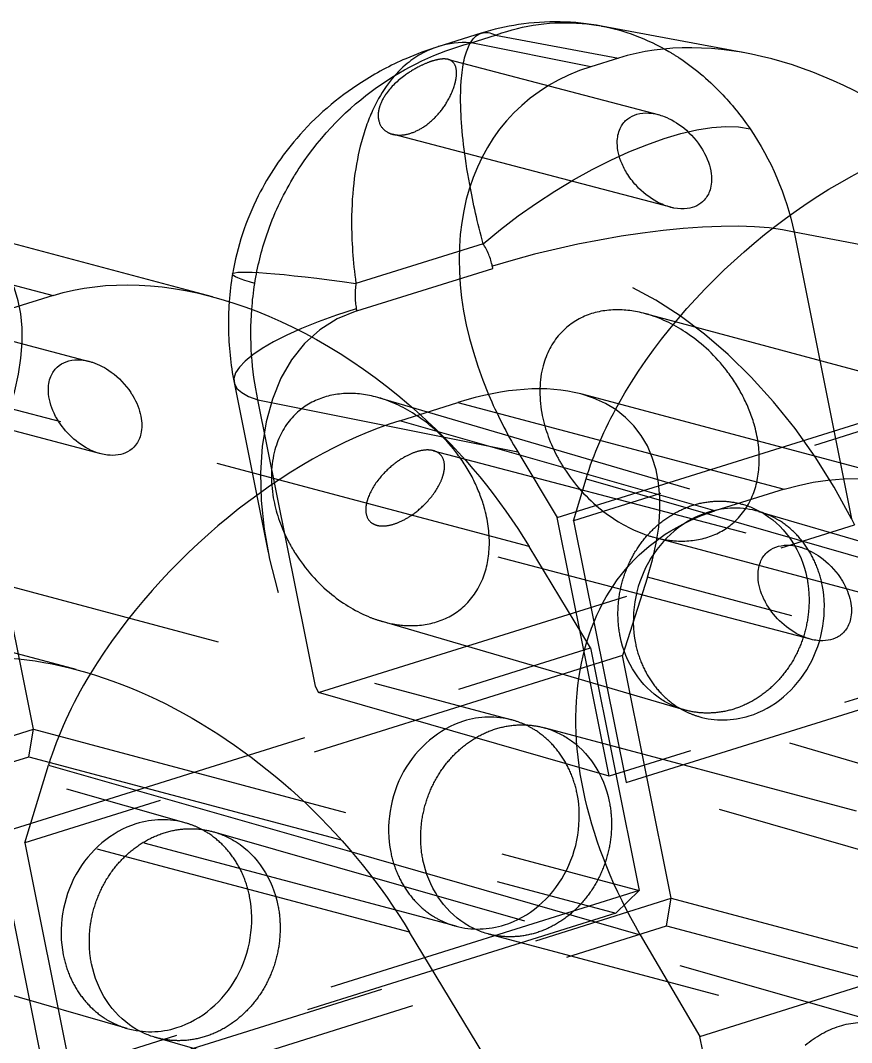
# Model space of a CAD drawing. Header units: millimetres. Extents: x -115 to -14, y 12 to 52.
# Drawn here: x -54.82 to -38.49, y 31.98 to 52.07 of the extents above; entities that cross this region are included whole.
import ezdxf

# ---------------------------------------------------------------- set-up
doc = ezdxf.new("R2010")
doc.units = ezdxf.units.MM
doc.linetypes.add('HIDDEN', pattern=[9.525, 6.35, -3.175])
doc.layers.get('0').update_dxf_attribs({"color": 253, "lineweight": 70, "true_color": 0x8faf8f})
doc.layers.add('Hidden', color=98, linetype='HIDDEN', lineweight=70, true_color=0x054805)

msp = doc.modelspace()

# ---------------------------------------------------------------- linework, layer by layer
at = {"color": 98, "lineweight": -3, "true_color": 0x054805}
for p, q in [((-40.553, 51.421), (-43.399, 51.954)), ((-45.764, 51.815), (-46.616, 51.549)), ((-45.963, 51.627), (-45.482, 51.777)), ((-45.482, 51.777), (-43.067, 51.325)), ((-43.612, 51.155), (-45.963, 51.627)), ((-43.067, 51.325), (-43.612, 51.155)), ((-51.049, 46.636), (-56.345, 48.046)), ((-58.757, 47.876), (-54.179, 46.658)), ((-54.179, 46.658), (-54.997, 46.401)), ((-36.683, 42.828), (-43.811, 44.725)), ((-47.364, 44.198), (-46.223, 44.556)), ((-46.223, 44.556), (-39.814, 42.85)), ((-41.172, 42.424), (-47.364, 44.198)), ((-39.814, 42.85), (-41.172, 42.424)), ((-53.726, 39.308), (-61.589, 41.392)), ((-41.467, 32.098), (-29.256, 35.926)), ((-48.31, 35.722), (-42.64, 34.097)), ((-45.521, 31.417), (-47.173, 34.149)), ((-42.64, 34.097), (-41.467, 32.098)), ((-40.51, 27.329), (-41.467, 32.098))]:
    msp.add_line(p, q, dxfattribs=at)
for centre, major_axis, ratio, start_param, end_param in [((-39.403, 45.346), (-5.172, 5.073), 0.683183, 4.88283, 5.932033), ((-40.012, 45.156), (-5.086, 5.118), 0.688795, 5.93927, 7.325126), ((-47.861, 39.439), (5.052, 4.708), 0.517882, 0.314021, 0.824748), ((-48.907, 39.111), (5.012, 4.661), 0.527134, 0.835019, 2.064578)]:
    msp.add_ellipse(centre, major_axis=major_axis, ratio=ratio, start_param=start_param, end_param=end_param, dxfattribs=at)
at = {"color": 98, "lineweight": -3, "true_color": 0x054805, "extrusion": (5.61365e-16, 5.58009e-16, -1)}
msp.add_ellipse((-38.46, 44.697), major_axis=(4.898, 4.538), ratio=0.528344, start_param=4.161519, end_param=5.446046, dxfattribs=at)
at = {"color": 98, "lineweight": -3, "true_color": 0x054805, "extrusion": (-4.47059e-16, 5.3231e-16, -1)}
msp.add_ellipse((-50.187, 40.042), major_axis=(-5.463, 5.765), ratio=0.669132, start_param=0.316164, end_param=1.458056, dxfattribs=at)
at = {"color": 98, "lineweight": -3, "true_color": 0x054805, "extrusion": (2.29015e-17, 5.24367e-17, -1)}
msp.add_ellipse((-46.216, 46.333), major_axis=(4.438, -0.747), ratio=0.055565, start_param=2.684431, end_param=3.14167, dxfattribs=at)
at = {"color": 98, "lineweight": -3, "true_color": 0x054805, "extrusion": (2.95994e-17, 1.35585e-16, -1)}
msp.add_ellipse((-45.108, 46.178), major_axis=(1.229, 5.628), ratio=0.89493, start_param=4.555766, end_param=4.644699, dxfattribs=at)
at = {"color": 98, "lineweight": -3, "true_color": 0x054805, "extrusion": (-4.46003e-16, 5.71549e-16, -1)}
msp.add_ellipse((-35.821, 36.234), major_axis=(-5.463, 5.765), ratio=0.669132, start_param=0.316164, end_param=1.88696, dxfattribs=at)
at = {"color": 98, "lineweight": -3, "true_color": 0x054805, "extrusion": (6.02884e-16, -5.77015e-16, -1)}
msp.add_ellipse((-37.275, 35.779), major_axis=(-5.332, 5.83), ratio=0.6761, start_param=5.018281, end_param=6.589078, dxfattribs=at)
at = {"color": 98, "lineweight": -3, "true_color": 0x054805, "extrusion": (2.0322e-16, -1.13226e-16, -1)}
msp.add_ellipse((-52.808, 32.382), major_axis=(-5.746, 6.051), ratio=0.668698, start_param=0.316789, end_param=1.887586, dxfattribs=at)
at = {"color": 98, "lineweight": -3, "true_color": 0x054805}
for points, knots in [([(-43.399, 51.954), (-43.938, 52.055), (-44.489, 52.065), (-45.279, 51.946), (-45.524, 51.89), (-45.764, 51.815)], [0.000000088, 0.000000088, 0.000000088, 0.000000088, 0.00166429, 0.00166429, 0.00242824, 0.00242824, 0.00242824, 0.00242824]), ([(-45.482, 51.777), (-45.476, 51.779), (-45.47, 51.781), (-45.464, 51.784), (-44.926, 51.976), (-44.36, 52.056), (-43.784, 52.007), (-43.659, 51.996), (-43.535, 51.979), (-43.409, 51.956)], [-0.0016914894, -0.0016914894, -0.0016914894, -0.0016914894, -0.001685145, -0.001685145, -0.001685145, -0.0011189853, -0.0011189853, -0.0011189853, -0.0009969569, -0.0009969569, -0.0009969569, -0.0009969569]), ([(-45.76, 51.816), (-45.679, 51.841), (-45.588, 51.828), (-45.489, 51.781), (-45.487, 51.779), (-45.484, 51.778), (-45.482, 51.777)], [0.0014234988, 0.0014234988, 0.0014234988, 0.0014234988, 0.001685145, 0.001685145, 0.001685145, 0.0016914894, 0.0016914894, 0.0016914894, 0.0016914894]), ([(-45.963, 51.627), (-45.968, 51.627), (-45.974, 51.627), (-45.979, 51.628), (-46.196, 51.638), (-46.407, 51.613), (-46.607, 51.551)], [-0.0016914494, -0.0016914494, -0.0016914494, -0.0016914494, -0.0016850998, -0.0016850998, -0.0016850998, -0.0014234305, -0.0014234305, -0.0014234305, -0.0014234305]), ([(-46.616, 51.549), (-46.83, 51.482), (-47.041, 51.403), (-47.551, 51.182), (-47.843, 51.026), (-48.595, 50.543), (-49.024, 50.174), (-49.688, 49.404), (-49.942, 49.026), (-50.391, 48.136), (-50.563, 47.617), (-50.653, 47.08)], [0, 0, 0, 0, 0.000677059, 0.000677059, 0.001671747, 0.001671747, 0.003365131, 0.003365131, 0.004728138, 0.004728138, 0.00636238, 0.00636238, 0.00636238, 0.00636238]), ([(-49.468, 48.959), (-49.421, 49.038), (-49.373, 49.115), (-49.323, 49.19), (-48.899, 49.832), (-48.383, 50.345), (-47.822, 50.745), (-47.25, 51.153), (-46.628, 51.444), (-45.985, 51.621), (-45.977, 51.623), (-45.97, 51.625), (-45.963, 51.627)], [0.000498727, 0.000498727, 0.000498727, 0.000498727, 0.000563816, 0.000563816, 0.000563816, 0.001118959, 0.001118959, 0.001118959, 0.0016851, 0.0016851, 0.0016851, 0.001691449, 0.001691449, 0.001691449, 0.001691449]), ([(-42.908, 49.072), (-42.954, 49.147), (-42.992, 49.224), (-43.073, 49.441), (-43.097, 49.578), (-43.086, 49.801), (-43.063, 49.891), (-42.989, 50.032), (-42.943, 50.087), (-42.834, 50.172), (-42.773, 50.203), (-42.633, 50.242), (-42.554, 50.25), (-42.414, 50.242), (-42.355, 50.232), (-42.296, 50.217)], [-0.003960427, -0.003960427, -0.003960427, -0.003960427, -0.003734537, -0.003734537, -0.003333301, -0.003333301, -0.003018832, -0.003018832, -0.002756023, -0.002756023, -0.002508397, -0.002508397, -0.00224857, -0.00224857, -0.002071975, -0.002071975, -0.002071975, -0.002071975]), ([(-42.296, 50.217), (-42.254, 50.206), (-42.212, 50.193), (-42.037, 50.126), (-41.907, 50.049), (-41.642, 49.835), (-41.517, 49.692), (-41.423, 49.536)], [-0.0020719746, -0.0020719746, -0.0020719746, -0.0020719746, -0.0019469163, -0.0019469163, -0.0015594051, -0.0015594051, -0.0010949302, -0.0010949302, -0.0010949302, -0.0010949302]), ([(-41.423, 49.536), (-41.417, 49.526), (-41.411, 49.516), (-41.319, 49.356), (-41.264, 49.201), (-41.232, 48.938), (-41.239, 48.83), (-41.293, 48.658), (-41.331, 48.59), (-41.382, 48.535)], [-0.00109493, -0.00109493, -0.00109493, -0.00109493, -0.00106458, -0.00106458, -0.000623557, -0.000623557, -0.00027848, -0.00027848, 0, 0, 0, 0]), ([(-42.038, 48.392), (-42.129, 48.415), (-42.222, 48.452), (-42.459, 48.58), (-42.598, 48.689), (-42.79, 48.898), (-42.854, 48.983), (-42.908, 49.072)], [-0.0049331758, -0.0049331758, -0.0049331758, -0.0049331758, -0.0046623173, -0.0046623173, -0.0042275528, -0.0042275528, -0.003960427, -0.003960427, -0.003960427, -0.003960427]), ([(-50.216, 46.895), (-50.165, 47.221), (-50.085, 47.544), (-49.981, 47.851), (-49.845, 48.25), (-49.671, 48.62), (-49.468, 48.959)], [0, 0, 0, 0, 0.0002168525, 0.0002168525, 0.0002168525, 0.0004987268, 0.0004987268, 0.0004987268, 0.0004987268]), ([(-41.382, 48.535), (-41.424, 48.489), (-41.473, 48.451), (-41.587, 48.395), (-41.65, 48.376), (-41.799, 48.357), (-41.886, 48.36), (-41.997, 48.382), (-42.018, 48.386), (-42.038, 48.392)], [-0.0057228998, -0.0057228998, -0.0057228998, -0.0057228998, -0.0054946585, -0.0054946585, -0.005265848, -0.005265848, -0.0049938259, -0.0049938259, -0.0049331758, -0.0049331758, -0.0049331758, -0.0049331758]), ([(-54.096, 44.224), (-54.119, 44.263), (-54.141, 44.303), (-54.228, 44.488), (-54.266, 44.634), (-54.276, 44.879), (-54.26, 44.979), (-54.194, 45.139), (-54.152, 45.201), (-54.047, 45.298), (-53.988, 45.334), (-53.852, 45.383), (-53.775, 45.396), (-53.623, 45.395), (-53.55, 45.386), (-53.475, 45.367)], [-0.003931876, -0.003931876, -0.003931876, -0.003931876, -0.003819768, -0.003819768, -0.003423056, -0.003423056, -0.003109401, -0.003109401, -0.002850359, -0.002850359, -0.002612351, -0.002612351, -0.002366185, -0.002366185, -0.00215411, -0.00215411, -0.00215411, -0.00215411]), ([(-53.475, 45.367), (-53.451, 45.361), (-53.428, 45.354), (-53.28, 45.305), (-53.155, 45.24), (-52.888, 45.045), (-52.755, 44.907), (-52.639, 44.731), (-52.626, 44.71), (-52.613, 44.689)], [-0.0021541101, -0.0021541101, -0.0021541101, -0.0021541101, -0.0020881655, -0.0020881655, -0.0017388258, -0.0017388258, -0.0012919507, -0.0012919507, -0.001231918, -0.001231918, -0.001231918, -0.001231918]), ([(-52.613, 44.689), (-52.535, 44.558), (-52.481, 44.422), (-52.43, 44.165), (-52.43, 44.048), (-52.473, 43.858), (-52.508, 43.783), (-52.6, 43.665), (-52.653, 43.62), (-52.715, 43.587)], [-0.001231918, -0.001231918, -0.001231918, -0.001231918, -0.00086184, -0.00086184, -0.000518584, -0.000518584, -0.00024235, -0.00024235, 0, 0, 0, 0]), ([(-53.237, 43.547), (-53.301, 43.563), (-53.365, 43.586), (-53.565, 43.678), (-53.698, 43.768), (-53.926, 43.981), (-54.021, 44.099), (-54.096, 44.224)], [-0.0048498887, -0.0048498887, -0.0048498887, -0.0048498887, -0.0046708885, -0.0046708885, -0.0042869947, -0.0042869947, -0.0039318758, -0.0039318758, -0.0039318758, -0.0039318758]), ([(-52.715, 43.587), (-52.77, 43.557), (-52.832, 43.536), (-52.966, 43.515), (-53.038, 43.514), (-53.153, 43.528), (-53.195, 43.536), (-53.237, 43.547)], [-0.0054001696, -0.0054001696, -0.0054001696, -0.0054001696, -0.0051844474, -0.0051844474, -0.0049694375, -0.0049694375, -0.0048498887, -0.0048498887, -0.0048498887, -0.0048498887]), ([(-40.149, 40.58), (-40.17, 40.616), (-40.19, 40.653), (-40.278, 40.835), (-40.318, 40.982), (-40.33, 41.229), (-40.315, 41.33), (-40.25, 41.491), (-40.208, 41.554), (-40.104, 41.652), (-40.045, 41.688), (-39.91, 41.739), (-39.833, 41.752), (-39.68, 41.752), (-39.605, 41.743), (-39.528, 41.723)], [-0.00392724, -0.00392724, -0.00392724, -0.00392724, -0.003825218, -0.003825218, -0.003426543, -0.003426543, -0.003111317, -0.003111317, -0.00285149, -0.00285149, -0.00261345, -0.00261345, -0.002367619, -0.002367619, -0.002150421, -0.002150421, -0.002150421, -0.002150421]), ([(-39.528, 41.723), (-39.507, 41.718), (-39.486, 41.712), (-39.34, 41.665), (-39.216, 41.601), (-38.95, 41.409), (-38.816, 41.272), (-38.696, 41.094), (-38.681, 41.07), (-38.666, 41.045)], [-0.0021504211, -0.0021504211, -0.0021504211, -0.0021504211, -0.0020906175, -0.0020906175, -0.0017429706, -0.0017429706, -0.0012976228, -0.0012976228, -0.0012282014, -0.0012282014, -0.0012282014, -0.0012282014]), ([(-38.666, 41.045), (-38.59, 40.917), (-38.537, 40.784), (-38.484, 40.529), (-38.483, 40.41), (-38.525, 40.219), (-38.559, 40.143), (-38.65, 40.024), (-38.703, 39.979), (-38.765, 39.945)], [-0.001228201, -0.001228201, -0.001228201, -0.001228201, -0.000865592, -0.000865592, -0.000520355, -0.000520355, -0.000242878, -0.000242878, 0, 0, 0, 0]), ([(-39.291, 39.903), (-39.351, 39.919), (-39.412, 39.94), (-39.609, 40.028), (-39.741, 40.117), (-39.974, 40.33), (-40.072, 40.451), (-40.149, 40.58)], [-0.0048443241, -0.0048443241, -0.0048443241, -0.0048443241, -0.0046738302, -0.0046738302, -0.0042926944, -0.0042926944, -0.0039272404, -0.0039272404, -0.0039272404, -0.0039272404]), ([(-38.765, 39.945), (-38.82, 39.915), (-38.881, 39.894), (-39.014, 39.872), (-39.084, 39.87), (-39.202, 39.883), (-39.246, 39.891), (-39.291, 39.903)], [-0.0053985147, -0.0053985147, -0.0053985147, -0.0053985147, -0.0051841111, -0.0051841111, -0.0049704741, -0.0049704741, -0.0048443241, -0.0048443241, -0.0048443241, -0.0048443241])]:
    msp.add_open_spline(points, degree=3, knots=knots, dxfattribs=at)
for points in [[(-46.607, 51.551), (-46.61, 51.551), (-46.613, 51.55), (-46.616, 51.549)], [(-50.653, 47.08), (-50.683, 46.901), (-50.705, 46.721), (-50.719, 46.54)], [(-38.726, 32.298), (-38.606, 32.336), (-38.484, 32.36), (-38.361, 32.372)], [(-39.397, 31.926), (-39.295, 32.01), (-39.188, 32.085), (-39.076, 32.148)], [(-39.076, 32.148), (-38.963, 32.21), (-38.846, 32.261), (-38.726, 32.298)]]:
    msp.add_open_spline(points, degree=3, dxfattribs=at)
at = {"layer": 'Hidden', "lineweight": -3}
for p, q in [((-43.409, 51.956), (-43.399, 51.954)), ((-46.411, 51.298), (-42.29, 50.216)), ((-42.042, 48.393), (-47.509, 49.829)), ((-34.371, 46.92), (-39.617, 47.902)), ((-39.617, 47.902), (-38.487, 42.273)), ((-45.729, 47.677), (-48.227, 46.897)), ((-45.538, 47.191), (-45.547, 47.234)), ((-48.212, 46.356), (-45.538, 47.191)), ((-59.054, 46.833), (-53.469, 45.365)), ((-48.221, 46.398), (-48.212, 46.356)), ((-42.544, 46.303), (-35.082, 44.302)), ((-44.275, 42.298), (-33.585, 45.638)), ((-33.153, 45.606), (-43.953, 42.232)), ((-53.241, 43.547), (-60.164, 45.367)), ((-50.621, 44.949), (-49.951, 41.609)), ((-50.155, 44.61), (-45.046, 43.585)), ((-49.025, 38.981), (-50.155, 44.61)), ((-47.765, 44.646), (-40.615, 42.552)), ((-44.822, 41.724), (-55.031, 44.441)), ((-46.706, 43.609), (-39.522, 41.722)), ((-45.046, 43.585), (-44.275, 42.298)), ((-43.953, 42.232), (-43.703, 43.059)), ((-43.703, 43.059), (-36.645, 41.026)), ((-54.567, 38.133), (-55.524, 42.902)), ((-40.314, 42.416), (-32.436, 40.109)), ((-43.254, 37.211), (-44.275, 42.298)), ((-43.953, 42.232), (-42.92, 37.085)), ((-38.487, 42.273), (-38.426, 42.153)), ((-48.962, 38.855), (-38.426, 42.153)), ((-39.294, 39.904), (-47.816, 42.143)), ((-36.18, 40.248), (-42.369, 41.907)), ((-43.621, 39.734), (-44.822, 41.724)), ((-57.07, 41.487), (-45.167, 38.319)), ((-42.496, 41.121), (-42.989, 39.582)), ((-30.457, 37.916), (-42.496, 41.121)), ((-32.565, 40.556), (-43.254, 37.211)), ((-42.92, 37.085), (-32.121, 40.464)), ((-41.785, 38.519), (-47.729, 40.259)), ((-63.074, 39.587), (-51.574, 36.293)), ((-55.292, 36.075), (-43.621, 39.734)), ((-42.989, 39.582), (-54.736, 35.899)), ((-43.621, 39.734), (-42.664, 34.965)), ((-42.032, 34.812), (-42.989, 39.582)), ((-48.962, 38.855), (-49.025, 38.981)), ((-43.254, 37.211), (-48.962, 38.855)), ((-33.606, 36.075), (-41.484, 38.382)), ((-65.834, 34.601), (-54.567, 38.133)), ((-54.656, 37.594), (-54.567, 38.133)), ((-54.567, 38.133), (-42.664, 34.965)), ((-44.535, 38.167), (-30.802, 34.511)), ((-65.224, 34.274), (-54.656, 37.594)), ((-47.173, 34.149), (-60.21, 37.603)), ((-54.656, 37.594), (-43.119, 34.523)), ((-46.256, 34.262), (-58.158, 37.431)), ((-54.736, 35.899), (-54.272, 37.43)), ((-54.272, 37.43), (-48.31, 35.722)), ((-34.979, 34.797), (-42.92, 37.085)), ((-54.335, 31.306), (-55.292, 36.075)), ((-51.018, 36.117), (-37.75, 32.315)), ((-54.736, 35.899), (-53.779, 31.13)), ((-52.723, 32.253), (-64.222, 35.547)), ((-42.664, 34.965), (-54.335, 31.306)), ((-43.119, 34.523), (-42.664, 34.965)), ((-53.779, 31.13), (-42.032, 34.812)), ((-42.121, 34.274), (-42.032, 34.812)), ((-42.032, 34.812), (-28.299, 31.157)), ((-43.119, 34.523), (-54.083, 31.082)), ((-53.168, 30.803), (-42.121, 34.274)), ((-42.121, 34.274), (-28.753, 30.715)), ((-31.89, 30.454), (-45.624, 34.11)), ((-38.898, 28.275), (-52.167, 32.077))]:
    msp.add_line(p, q, dxfattribs=at)
at = {"layer": 'Hidden', "lineweight": -3, "extrusion": (-3.49225e-17, 7.68528e-17, -1)}
msp.add_ellipse((-43.718, 47.114), major_axis=(3.735, 2.51), ratio=0.37045, start_param=4.40649, end_param=5.954679, dxfattribs=at)
at = {"layer": 'Hidden', "lineweight": -3, "extrusion": (-3.26111e-16, -1.43471e-15, -1)}
msp.add_ellipse((-44.636, 46.326), major_axis=(1.171, 5.64), ratio=0.890722, start_param=0.707252, end_param=1.109547, dxfattribs=at)
at = {"layer": 'Hidden', "lineweight": -3}
for centre, major_axis, ratio, start_param, end_param in [((-60.395, 42.76), (5.052, 4.708), 0.517882, 5.537137, 6.597206), ((-43.535, 46.67), (-4.412, -0.885), 0.231462, 3.57467, 5.1388), ((-42.398, 41.003), (-3.685, 5.94), 0.57699, 4.5713, 6.13543), ((-46.648, 46.889), (0.337, 1.215), 0.885131, 5.232052, 5.634347), ((-47.119, 46.742), (0.336, 1.215), 0.885559, 1.686708, 2.089003), ((-46.209, 45.835), (-4.412, -0.885), 0.231462, 5.1388, 6.70293), ((-45.072, 40.168), (-3.685, 5.94), 0.57699, 6.13543, 7.69956), ((-40.012, 45.156), (-5.086, 5.118), 0.688795, 1.04194, 1.226601), ((-47.861, 39.439), (5.052, 4.708), 0.517882, 5.537137, 6.597206), ((-48.907, 39.111), (5.012, 4.661), 0.527134, 2.064578, 2.405815)]:
    msp.add_ellipse(centre, major_axis=major_axis, ratio=ratio, start_param=start_param, end_param=end_param, dxfattribs=at)
at = {"layer": 'Hidden', "lineweight": -3, "extrusion": (2.29015e-17, 5.24367e-17, -1)}
msp.add_ellipse((-46.216, 46.333), major_axis=(4.438, -0.747), ratio=0.055565, start_param=3.14167, end_param=4.232621, dxfattribs=at)
at = {"layer": 'Hidden', "lineweight": -3, "extrusion": (2.95994e-17, 1.35585e-16, -1)}
msp.add_ellipse((-45.108, 46.178), major_axis=(1.229, 5.628), ratio=0.89493, start_param=4.242404, end_param=4.555766, dxfattribs=at)
at = {"layer": 'Hidden', "lineweight": -3, "extrusion": (5.61365e-16, 5.58009e-16, -1)}
msp.add_ellipse((-38.46, 44.697), major_axis=(4.898, 4.538), ratio=0.528344, start_param=3.87525, end_param=4.161519, dxfattribs=at)
at = {"layer": 'Hidden', "lineweight": -3, "extrusion": (-4.47059e-16, 5.3231e-16, -1)}
msp.add_ellipse((-50.187, 40.042), major_axis=(-5.463, 5.765), ratio=0.669132, start_param=1.458056, end_param=1.88696, dxfattribs=at)
at = {"layer": 'Hidden', "lineweight": -3}
for points, knots in [([(-43.399, 51.954), (-42.959, 51.872), (-42.514, 51.711), (-42.076, 51.454), (-42.01, 51.415), (-41.944, 51.374), (-41.878, 51.331)], [-0.0009937422, -0.0009937422, -0.0009937422, -0.0009937422, -0.0005638298, -0.0005638298, -0.0005638298, -0.0004988185, -0.0004988185, -0.0004988185, -0.0004988185]), ([(-46.159, 50.87), (-46.137, 51.191), (-46.081, 51.422), (-46.003, 51.579), (-45.938, 51.708), (-45.857, 51.786), (-45.764, 51.815)], [0.0007559704, 0.0007559704, 0.0007559704, 0.0007559704, 0.0011189853, 0.0011189853, 0.0011189853, 0.0014199474, 0.0014199474, 0.0014199474, 0.0014199474]), ([(-46.616, 51.549), (-46.845, 51.478), (-47.061, 51.358), (-47.259, 51.186), (-47.498, 50.98), (-47.712, 50.699), (-47.884, 50.332)], [-0.0014198781, -0.0014198781, -0.0014198781, -0.0014198781, -0.0011189588, -0.0011189588, -0.0011189588, -0.0007556703, -0.0007556703, -0.0007556703, -0.0007556703]), ([(-46.417, 51.3), (-46.445, 51.306), (-46.477, 51.309), (-46.55, 51.307), (-46.594, 51.301), (-46.693, 51.278), (-46.745, 51.262), (-46.866, 51.216), (-46.931, 51.186), (-47.087, 51.105), (-47.18, 51.048), (-47.407, 50.883), (-47.538, 50.759), (-47.693, 50.54), (-47.737, 50.454), (-47.764, 50.369)], [-0.006305157, -0.006305157, -0.006305157, -0.006305157, -0.006061126, -0.006061126, -0.005800079, -0.005800079, -0.005549652, -0.005549652, -0.005254258, -0.005254258, -0.004820076, -0.004820076, -0.004125586, -0.004125586, -0.003700524, -0.003700524, -0.003700524, -0.003700524]), ([(-46.279, 50.833), (-46.263, 50.893), (-46.254, 50.949), (-46.248, 51.065), (-46.255, 51.12), (-46.291, 51.224), (-46.329, 51.265), (-46.393, 51.293), (-46.405, 51.296), (-46.417, 51.3)], [-0.007645576, -0.007645576, -0.007645576, -0.007645576, -0.007341092, -0.007341092, -0.006947713, -0.006947713, -0.006416999, -0.006416999, -0.006305157, -0.006305157, -0.006305157, -0.006305157]), ([(-41.878, 51.331), (-41.594, 51.143), (-41.317, 50.914), (-41.053, 50.64), (-40.851, 50.429), (-40.658, 50.191), (-40.482, 49.936)], [-0.0004988185, -0.0004988185, -0.0004988185, -0.0004988185, -0.0002168576, -0.0002168576, -0.0002168576, 0, 0, 0, 0]), ([(-45.729, 47.677), (-45.838, 48.09), (-45.925, 48.482), (-45.991, 48.839), (-46.097, 49.411), (-46.149, 49.892), (-46.165, 50.289), (-46.174, 50.509), (-46.171, 50.703), (-46.159, 50.87)], [0, 0, 0, 0, 0.0002168576, 0.0002168576, 0.0002168576, 0.0005638298, 0.0005638298, 0.0005638298, 0.0007559704, 0.0007559704, 0.0007559704, 0.0007559704]), ([(-47.506, 49.828), (-47.473, 49.82), (-47.438, 49.815), (-47.328, 49.809), (-47.249, 49.82), (-47.084, 49.869), (-46.999, 49.909), (-46.831, 50.014), (-46.748, 50.082), (-46.589, 50.243), (-46.514, 50.339), (-46.379, 50.557), (-46.325, 50.677), (-46.291, 50.79)], [-0.002406272, -0.002406272, -0.002406272, -0.002406272, -0.002216051, -0.002216051, -0.00182608, -0.00182608, -0.001426697, -0.001426697, -0.00100894, -0.00100894, -0.00054683, -0.00054683, 0, 0, 0, 0]), ([(-47.884, 50.332), (-47.975, 50.139), (-48.054, 49.922), (-48.12, 49.678), (-48.239, 49.239), (-48.311, 48.719), (-48.313, 48.114), (-48.314, 47.736), (-48.287, 47.325), (-48.227, 46.897)], [-0.0007556703, -0.0007556703, -0.0007556703, -0.0007556703, -0.0005638165, -0.0005638165, -0.0005638165, -0.0002168525, -0.0002168525, -0.0002168525, 0, 0, 0, 0]), ([(-47.77, 50.349), (-47.777, 50.321), (-47.783, 50.294), (-47.799, 50.172), (-47.786, 50.086), (-47.718, 49.952), (-47.668, 49.902), (-47.575, 49.85), (-47.542, 49.837), (-47.506, 49.828)], [-0.003667012, -0.003667012, -0.003667012, -0.003667012, -0.003528157, -0.003528157, -0.003042157, -0.003042157, -0.002614686, -0.002614686, -0.002406272, -0.002406272, -0.002406272, -0.002406272]), ([(-50.719, 46.54), (-50.732, 46.368), (-50.737, 46.195), (-50.73, 45.662), (-50.692, 45.303), (-50.621, 44.949)], [0.000544883, 0.000544883, 0.000544883, 0.000544883, 0.001063254, 0.001063254, 0.002145802, 0.002145802, 0.002145802, 0.002145802]), ([(-42.54, 46.301), (-42.745, 46.357), (-42.948, 46.382), (-43.353, 46.371), (-43.553, 46.329), (-43.923, 46.17), (-44.088, 46.051), (-44.374, 45.728), (-44.485, 45.518), (-44.625, 44.996), (-44.634, 44.679), (-44.525, 44.075), (-44.429, 43.798), (-44.292, 43.532)], [-0.010061578, -0.010061578, -0.010061578, -0.010061578, -0.009394227, -0.009394227, -0.008672872, -0.008672872, -0.007921937, -0.007921937, -0.007073988, -0.007073988, -0.006064671, -0.006064671, -0.005222503, -0.005222503, -0.005222503, -0.005222503]), ([(-40.622, 44.678), (-40.711, 44.852), (-40.818, 45.02), (-41.156, 45.463), (-41.417, 45.711), (-41.947, 46.074), (-42.205, 46.2), (-42.49, 46.288), (-42.515, 46.295), (-42.54, 46.301)], [-0.012532606, -0.012532606, -0.012532606, -0.012532606, -0.01197788, -0.01197788, -0.01098609, -0.01098609, -0.010142626, -0.010142626, -0.010061578, -0.010061578, -0.010061578, -0.010061578]), ([(-47.76, 44.644), (-47.975, 44.708), (-48.189, 44.738), (-48.605, 44.729), (-48.805, 44.688), (-49.178, 44.529), (-49.346, 44.41), (-49.638, 44.085), (-49.752, 43.872), (-49.899, 43.34), (-49.91, 43.017), (-49.804, 42.412), (-49.712, 42.14), (-49.582, 41.879)], [-0.01016419, -0.01016419, -0.01016419, -0.01016419, -0.009458565, -0.009458565, -0.00873322, -0.00873322, -0.007973596, -0.007973596, -0.007110503, -0.007110503, -0.006082377, -0.006082377, -0.005254303, -0.005254303, -0.005254303, -0.005254303]), ([(-45.912, 43.026), (-46.001, 43.204), (-46.109, 43.378), (-46.444, 43.822), (-46.698, 44.068), (-47.216, 44.428), (-47.469, 44.553), (-47.736, 44.637), (-47.748, 44.641), (-47.76, 44.644)], [-0.012590201, -0.012590201, -0.012590201, -0.012590201, -0.012019128, -0.012019128, -0.011038368, -0.011038368, -0.010203471, -0.010203471, -0.01016419, -0.01016419, -0.01016419, -0.01016419]), ([(-40.423, 42.753), (-40.345, 42.951), (-40.304, 43.172), (-40.297, 43.64), (-40.331, 43.885), (-40.456, 44.316), (-40.53, 44.5), (-40.622, 44.678)], [-0.014610452, -0.014610452, -0.014610452, -0.014610452, -0.013855504, -0.013855504, -0.013102273, -0.013102273, -0.012532606, -0.012532606, -0.012532606, -0.012532606]), ([(-46.712, 43.611), (-46.748, 43.62), (-46.789, 43.624), (-46.891, 43.622), (-46.955, 43.611), (-47.092, 43.571), (-47.164, 43.541), (-47.321, 43.459), (-47.404, 43.405), (-47.585, 43.262), (-47.679, 43.17), (-47.865, 42.944), (-47.944, 42.809), (-47.994, 42.669), (-47.999, 42.657), (-48.003, 42.644)], [-0.005917868, -0.005917868, -0.005917868, -0.005917868, -0.005675777, -0.005675777, -0.005347581, -0.005347581, -0.005007496, -0.005007496, -0.004620797, -0.004620797, -0.004130499, -0.004130499, -0.003498506, -0.003498506, -0.003434873, -0.003434873, -0.003434873, -0.003434873]), ([(-46.52, 43.109), (-46.507, 43.15), (-46.498, 43.19), (-46.479, 43.325), (-46.491, 43.41), (-46.558, 43.53), (-46.603, 43.57), (-46.678, 43.601), (-46.694, 43.607), (-46.712, 43.611)], [-0.007206827, -0.007206827, -0.007206827, -0.007206827, -0.006998152, -0.006998152, -0.006466446, -0.006466446, -0.006032631, -0.006032631, -0.005917868, -0.005917868, -0.005917868, -0.005917868]), ([(-44.292, 43.532), (-44.245, 43.44), (-44.193, 43.35), (-43.937, 42.951), (-43.685, 42.672), (-43.157, 42.25), (-42.894, 42.096), (-42.542, 41.959), (-42.458, 41.932), (-42.374, 41.909)], [-0.005222503, -0.005222503, -0.005222503, -0.005222503, -0.00493261, -0.00493261, -0.003911831, -0.003911831, -0.003043641, -0.003043641, -0.002772872, -0.002772872, -0.002772872, -0.002772872]), ([(-45.736, 41.093), (-45.655, 41.295), (-45.611, 41.52), (-45.601, 41.997), (-45.635, 42.247), (-45.757, 42.676), (-45.826, 42.853), (-45.912, 43.026)], [-0.014680823, -0.014680823, -0.014680823, -0.014680823, -0.01391005, -0.01391005, -0.013140994, -0.013140994, -0.012590201, -0.012590201, -0.012590201, -0.012590201]), ([(-47.813, 42.143), (-47.796, 42.138), (-47.778, 42.135), (-47.704, 42.126), (-47.643, 42.13), (-47.512, 42.155), (-47.442, 42.178), (-47.293, 42.243), (-47.214, 42.286), (-47.043, 42.403), (-46.952, 42.479), (-46.762, 42.672), (-46.671, 42.793), (-46.604, 42.914)], [-0.002156916, -0.002156916, -0.002156916, -0.002156916, -0.002045214, -0.002045214, -0.001713626, -0.001713626, -0.001379917, -0.001379917, -0.001018878, -0.001018878, -0.000577267, -0.000577267, 0, 0, 0, 0]), ([(-48.003, 42.644), (-48.036, 42.538), (-48.044, 42.441), (-48.009, 42.288), (-47.973, 42.231), (-47.889, 42.169), (-47.853, 42.153), (-47.813, 42.143)], [-0.003434873, -0.003434873, -0.003434873, -0.003434873, -0.002898075, -0.002898075, -0.002424075, -0.002424075, -0.002156916, -0.002156916, -0.002156916, -0.002156916]), ([(-42.374, 41.909), (-42.223, 41.868), (-42.073, 41.843), (-41.71, 41.824), (-41.504, 41.849), (-41.119, 41.971), (-40.944, 42.071), (-40.634, 42.352), (-40.507, 42.537), (-40.423, 42.753)], [-0.002772872, -0.002772872, -0.002772872, -0.002772872, -0.002285185, -0.002285185, -0.001566761, -0.001566761, -0.000822784, -0.000822784, 0, 0, 0, 0]), ([(-40.308, 42.414), (-40.627, 42.506), (-40.973, 42.504), (-41.781, 42.252), (-42.215, 41.887), (-42.746, 40.933), (-42.839, 40.35), (-42.734, 39.826)], [0.1647785, 0.1647785, 0.1647785, 0.1647785, 0.25, 0.25, 0.375, 0.375, 0.5, 0.5, 0.5, 0.5]), ([(-40.61, 42.551), (-40.461, 42.506), (-40.319, 42.441), (-39.773, 42.092), (-39.47, 41.633), (-39.365, 41.109)], [-0.1647785, -0.1647785, -0.1647785, -0.1647785, -0.125, -0.125, 0, 0, 0, 0]), ([(-49.582, 41.879), (-49.534, 41.782), (-49.48, 41.687), (-49.227, 41.286), (-48.982, 41.01), (-48.466, 40.591), (-48.209, 40.438), (-47.875, 40.306), (-47.805, 40.281), (-47.734, 40.261)], [-0.005254303, -0.005254303, -0.005254303, -0.005254303, -0.004947581, -0.004947581, -0.003932187, -0.003932187, -0.003068997, -0.003068997, -0.002838551, -0.002838551, -0.002838551, -0.002838551]), ([(-47.734, 40.261), (-47.573, 40.213), (-47.413, 40.184), (-47.04, 40.161), (-46.834, 40.185), (-46.447, 40.305), (-46.27, 40.405), (-45.954, 40.686), (-45.824, 40.874), (-45.736, 41.093)], [-0.002838551, -0.002838551, -0.002838551, -0.002838551, -0.002311506, -0.002311506, -0.001588602, -0.001588602, -0.00083689, -0.00083689, 0, 0, 0, 0]), ([(-41.49, 38.384), (-41.171, 38.292), (-40.825, 38.294), (-40.017, 38.546), (-39.583, 38.911), (-39.052, 39.865), (-38.959, 40.448), (-39.064, 40.972)], [0.6647785, 0.6647785, 0.6647785, 0.6647785, 0.75, 0.75, 0.875, 0.875, 1, 1, 1, 1]), ([(-41.791, 38.52), (-41.939, 38.565), (-42.082, 38.629), (-42.628, 38.978), (-42.93, 39.438), (-43.035, 39.962)], [-0.6647785, -0.6647785, -0.6647785, -0.6647785, -0.625, -0.625, -0.5, -0.5, -0.5, -0.5]), ([(-45.162, 38.317), (-45.47, 38.397), (-45.8, 38.392), (-46.593, 38.143), (-47.026, 37.778), (-47.556, 36.824), (-47.649, 36.241), (-47.543, 35.716)], [0.1683154, 0.1683154, 0.1683154, 0.1683154, 0.25, 0.25, 0.375, 0.375, 0.5, 0.5, 0.5, 0.5]), ([(-44.53, 38.165), (-44.368, 38.12), (-44.212, 38.052), (-43.655, 37.696), (-43.353, 37.237), (-43.248, 36.713)], [-0.1683154, -0.1683154, -0.1683154, -0.1683154, -0.125, -0.125, 0, 0, 0, 0]), ([(-46.261, 34.264), (-45.954, 34.184), (-45.623, 34.189), (-44.83, 34.438), (-44.397, 34.803), (-43.868, 35.757), (-43.775, 36.34), (-43.88, 36.865)], [0.6683154, 0.6683154, 0.6683154, 0.6683154, 0.75, 0.75, 0.875, 0.875, 1, 1, 1, 1]), ([(-51.569, 36.291), (-51.885, 36.38), (-52.227, 36.377), (-53.03, 36.125), (-53.463, 35.76), (-53.993, 34.806), (-54.086, 34.223), (-53.98, 33.698)], [0.1656124, 0.1656124, 0.1656124, 0.1656124, 0.25, 0.25, 0.375, 0.375, 0.5, 0.5, 0.5, 0.5]), ([(-51.013, 36.115), (-50.861, 36.07), (-50.716, 36.005), (-50.168, 35.655), (-49.866, 35.195), (-49.761, 34.671)], [-0.1656124, -0.1656124, -0.1656124, -0.1656124, -0.125, -0.125, 0, 0, 0, 0]), ([(-45.629, 34.111), (-45.791, 34.156), (-45.947, 34.224), (-46.504, 34.58), (-46.806, 35.04), (-46.911, 35.564)], [-0.6683154, -0.6683154, -0.6683154, -0.6683154, -0.625, -0.625, -0.5, -0.5, -0.5, -0.5]), ([(-52.728, 32.254), (-52.412, 32.165), (-52.07, 32.168), (-51.267, 32.42), (-50.834, 32.785), (-50.304, 33.739), (-50.212, 34.322), (-50.317, 34.847)], [0.6656124, 0.6656124, 0.6656124, 0.6656124, 0.75, 0.75, 0.875, 0.875, 1, 1, 1, 1]), ([(-52.172, 32.078), (-52.324, 32.123), (-52.469, 32.188), (-53.017, 32.539), (-53.319, 32.998), (-53.424, 33.523)], [-0.6656124, -0.6656124, -0.6656124, -0.6656124, -0.625, -0.625, -0.5, -0.5, -0.5, -0.5])]:
    msp.add_open_spline(points, degree=3, knots=knots, dxfattribs=at)
for points in [[(-45.764, 51.815), (-45.763, 51.815), (-45.762, 51.816), (-45.76, 51.816)], [(-46.284, 50.813), (-46.282, 50.82), (-46.281, 50.826), (-46.279, 50.833)], [(-47.764, 50.369), (-47.766, 50.362), (-47.768, 50.356), (-47.77, 50.349)], [(-46.604, 42.914), (-46.568, 42.98), (-46.539, 43.046), (-46.52, 43.109)], [(-41.602, 42.538), (-41.482, 42.576), (-41.359, 42.6), (-41.236, 42.612)], [(-41.236, 42.612), (-41.13, 42.62), (-41.024, 42.62), (-40.919, 42.611)], [(-40.919, 42.611), (-40.814, 42.599), (-40.71, 42.58), (-40.61, 42.551)], [(-42.274, 42.167), (-42.172, 42.25), (-42.065, 42.325), (-41.952, 42.388)], [(-41.952, 42.388), (-41.839, 42.45), (-41.722, 42.501), (-41.602, 42.538)], [(-40.091, 42.333), (-40.161, 42.364), (-40.234, 42.391), (-40.308, 42.414)], [(-39.886, 42.221), (-39.952, 42.263), (-40.02, 42.3), (-40.091, 42.333)], [(-39.597, 41.989), (-39.686, 42.076), (-39.782, 42.155), (-39.886, 42.221)], [(-42.554, 41.882), (-42.468, 41.986), (-42.374, 42.081), (-42.274, 42.167)], [(-39.357, 41.695), (-39.428, 41.801), (-39.509, 41.9), (-39.597, 41.989)], [(-42.782, 41.546), (-42.716, 41.666), (-42.639, 41.778), (-42.554, 41.882)], [(-39.178, 41.352), (-39.228, 41.473), (-39.288, 41.588), (-39.357, 41.695)], [(-42.949, 41.172), (-42.904, 41.301), (-42.848, 41.427), (-42.782, 41.546)], [(-39.064, 40.972), (-39.09, 41.103), (-39.129, 41.23), (-39.178, 41.352)], [(-43.049, 40.772), (-43.026, 40.908), (-42.993, 41.042), (-42.949, 41.172)], [(-39.365, 41.109), (-39.339, 40.978), (-39.325, 40.843), (-39.322, 40.707)], [(-43.078, 40.364), (-43.08, 40.5), (-43.07, 40.637), (-43.049, 40.772)], [(-39.322, 40.707), (-39.321, 40.571), (-39.33, 40.434), (-39.351, 40.299)], [(-43.035, 39.962), (-43.062, 40.093), (-43.075, 40.228), (-43.078, 40.364)], [(-39.351, 40.299), (-39.374, 40.163), (-39.407, 40.029), (-39.451, 39.899)], [(-42.734, 39.826), (-42.708, 39.695), (-42.669, 39.568), (-42.62, 39.446)], [(-39.451, 39.899), (-39.496, 39.77), (-39.552, 39.644), (-39.618, 39.524)], [(-42.62, 39.446), (-42.57, 39.325), (-42.51, 39.211), (-42.441, 39.103)], [(-39.618, 39.524), (-39.685, 39.405), (-39.762, 39.293), (-39.846, 39.188)], [(-39.846, 39.188), (-39.932, 39.085), (-40.026, 38.99), (-40.127, 38.904)], [(-42.441, 39.103), (-42.37, 38.997), (-42.289, 38.898), (-42.201, 38.81)], [(-42.201, 38.81), (-42.112, 38.722), (-42.016, 38.643), (-41.912, 38.577)], [(-40.127, 38.904), (-40.228, 38.821), (-40.336, 38.746), (-40.448, 38.683)], [(-41.912, 38.577), (-41.846, 38.535), (-41.778, 38.498), (-41.707, 38.465)], [(-40.448, 38.683), (-40.561, 38.621), (-40.678, 38.57), (-40.798, 38.532)], [(-41.481, 38.46), (-41.586, 38.471), (-41.69, 38.491), (-41.791, 38.52)], [(-41.707, 38.465), (-41.637, 38.434), (-41.564, 38.407), (-41.49, 38.384)], [(-41.164, 38.459), (-41.27, 38.45), (-41.376, 38.45), (-41.481, 38.46)], [(-40.798, 38.532), (-40.918, 38.495), (-41.041, 38.471), (-41.164, 38.459)], [(-45.482, 38.141), (-45.362, 38.179), (-45.239, 38.203), (-45.116, 38.215)], [(-44.924, 38.233), (-45.002, 38.267), (-45.081, 38.294), (-45.162, 38.317)], [(-45.116, 38.215), (-45.018, 38.223), (-44.918, 38.224), (-44.82, 38.216)], [(-44.701, 38.113), (-44.772, 38.159), (-44.847, 38.199), (-44.924, 38.233)], [(-44.82, 38.216), (-44.722, 38.206), (-44.625, 38.19), (-44.53, 38.165)], [(-46.152, 37.769), (-46.05, 37.853), (-45.943, 37.928), (-45.831, 37.991)], [(-45.831, 37.991), (-45.718, 38.053), (-45.601, 38.104), (-45.482, 38.141)], [(-44.412, 37.881), (-44.501, 37.968), (-44.597, 38.047), (-44.701, 38.113)], [(-46.431, 37.485), (-46.346, 37.588), (-46.252, 37.683), (-46.152, 37.769)], [(-44.173, 37.587), (-44.244, 37.694), (-44.324, 37.792), (-44.412, 37.881)], [(-43.994, 37.244), (-44.043, 37.365), (-44.104, 37.48), (-44.173, 37.587)], [(-46.659, 37.149), (-46.593, 37.268), (-46.516, 37.38), (-46.431, 37.485)], [(-43.88, 36.865), (-43.906, 36.996), (-43.945, 37.123), (-43.994, 37.244)], [(-46.826, 36.774), (-46.781, 36.903), (-46.725, 37.029), (-46.659, 37.149)], [(-46.926, 36.374), (-46.903, 36.51), (-46.87, 36.644), (-46.826, 36.774)], [(-43.248, 36.713), (-43.222, 36.581), (-43.208, 36.447), (-43.205, 36.311)], [(-46.955, 35.966), (-46.956, 36.102), (-46.946, 36.239), (-46.926, 36.374)], [(-51.994, 36.1), (-51.875, 36.137), (-51.752, 36.161), (-51.629, 36.173)], [(-51.629, 36.173), (-51.525, 36.182), (-51.421, 36.182), (-51.317, 36.173)], [(-51.347, 36.209), (-51.419, 36.241), (-51.493, 36.268), (-51.569, 36.291)], [(-51.138, 36.095), (-51.205, 36.138), (-51.275, 36.176), (-51.347, 36.209)], [(-51.317, 36.173), (-51.214, 36.162), (-51.112, 36.143), (-51.013, 36.115)], [(-43.205, 36.311), (-43.203, 36.175), (-43.213, 36.038), (-43.233, 35.902)], [(-52.344, 35.949), (-52.231, 36.011), (-52.114, 36.062), (-51.994, 36.1)], [(-50.849, 35.863), (-50.938, 35.951), (-51.034, 36.029), (-51.138, 36.095)], [(-46.911, 35.564), (-46.938, 35.695), (-46.952, 35.83), (-46.955, 35.966)], [(-52.665, 35.728), (-52.563, 35.811), (-52.456, 35.886), (-52.344, 35.949)], [(-50.61, 35.57), (-50.681, 35.676), (-50.761, 35.774), (-50.849, 35.863)], [(-43.233, 35.902), (-43.256, 35.767), (-43.289, 35.633), (-43.333, 35.503)], [(-52.944, 35.443), (-52.859, 35.546), (-52.765, 35.642), (-52.665, 35.728)], [(-50.43, 35.227), (-50.48, 35.347), (-50.541, 35.462), (-50.61, 35.57)], [(-47.543, 35.716), (-47.517, 35.585), (-47.478, 35.458), (-47.43, 35.337)], [(-53.172, 35.107), (-53.106, 35.226), (-53.029, 35.339), (-52.944, 35.443)], [(-43.333, 35.503), (-43.379, 35.373), (-43.434, 35.247), (-43.5, 35.128)], [(-50.317, 34.847), (-50.343, 34.978), (-50.382, 35.105), (-50.43, 35.227)], [(-47.43, 35.337), (-47.38, 35.216), (-47.319, 35.101), (-47.25, 34.993)], [(-53.339, 34.732), (-53.294, 34.862), (-53.238, 34.988), (-53.172, 35.107)], [(-47.25, 34.993), (-47.179, 34.887), (-47.099, 34.789), (-47.011, 34.7)], [(-43.5, 35.128), (-43.566, 35.009), (-43.643, 34.896), (-43.728, 34.792)], [(-43.728, 34.792), (-43.813, 34.689), (-43.907, 34.593), (-44.007, 34.507)], [(-53.439, 34.333), (-53.416, 34.468), (-53.383, 34.602), (-53.339, 34.732)], [(-49.761, 34.671), (-49.734, 34.54), (-49.721, 34.405), (-49.718, 34.269)], [(-47.011, 34.7), (-46.922, 34.613), (-46.826, 34.534), (-46.723, 34.468)], [(-46.723, 34.468), (-46.651, 34.422), (-46.576, 34.382), (-46.499, 34.348)], [(-44.007, 34.507), (-44.109, 34.424), (-44.216, 34.349), (-44.328, 34.286)], [(-53.467, 33.924), (-53.469, 34.06), (-53.459, 34.197), (-53.439, 34.333)], [(-49.718, 34.269), (-49.716, 34.133), (-49.726, 33.996), (-49.746, 33.861)], [(-46.499, 34.348), (-46.422, 34.314), (-46.342, 34.286), (-46.261, 34.264)], [(-44.328, 34.286), (-44.441, 34.224), (-44.558, 34.173), (-44.678, 34.135)], [(-45.339, 34.061), (-45.437, 34.07), (-45.534, 34.087), (-45.629, 34.111)], [(-45.043, 34.062), (-45.142, 34.054), (-45.241, 34.053), (-45.339, 34.061)], [(-44.678, 34.135), (-44.798, 34.098), (-44.92, 34.074), (-45.043, 34.062)], [(-53.424, 33.523), (-53.451, 33.654), (-53.464, 33.788), (-53.467, 33.924)], [(-49.746, 33.861), (-49.769, 33.725), (-49.802, 33.591), (-49.846, 33.461)], [(-53.98, 33.698), (-53.954, 33.567), (-53.915, 33.44), (-53.867, 33.319)], [(-49.846, 33.461), (-49.891, 33.332), (-49.947, 33.206), (-50.013, 33.086)], [(-53.867, 33.319), (-53.817, 33.198), (-53.756, 33.083), (-53.687, 32.976)], [(-53.687, 32.976), (-53.616, 32.87), (-53.536, 32.771), (-53.448, 32.682)], [(-50.013, 33.086), (-50.079, 32.967), (-50.156, 32.855), (-50.241, 32.75)], [(-50.241, 32.75), (-50.326, 32.647), (-50.42, 32.552), (-50.52, 32.466)], [(-53.448, 32.682), (-53.359, 32.595), (-53.263, 32.516), (-53.16, 32.45)], [(-53.16, 32.45), (-53.092, 32.407), (-53.022, 32.37), (-52.95, 32.337)], [(-50.52, 32.466), (-50.622, 32.382), (-50.729, 32.307), (-50.841, 32.244)], [(-52.95, 32.337), (-52.878, 32.304), (-52.804, 32.277), (-52.728, 32.254)], [(-50.841, 32.244), (-50.954, 32.182), (-51.071, 32.131), (-51.191, 32.094)], [(-51.868, 32.02), (-51.971, 32.031), (-52.073, 32.05), (-52.172, 32.078)], [(-51.556, 32.02), (-51.66, 32.012), (-51.764, 32.011), (-51.868, 32.02)], [(-51.191, 32.094), (-51.31, 32.056), (-51.433, 32.032), (-51.556, 32.02)]]:
    msp.add_open_spline(points, degree=3, dxfattribs=at)
at = {"layer": 'Hidden', "lineweight": -3, "extrusion": (1.48869e-10, -4.31379e-11, -1)}
msp.add_open_spline([(-46.291, 50.79), (-46.288, 50.798), (-46.286, 50.805), (-46.284, 50.813)], degree=3, dxfattribs=at)

doc.saveas('drawing.dxf')
